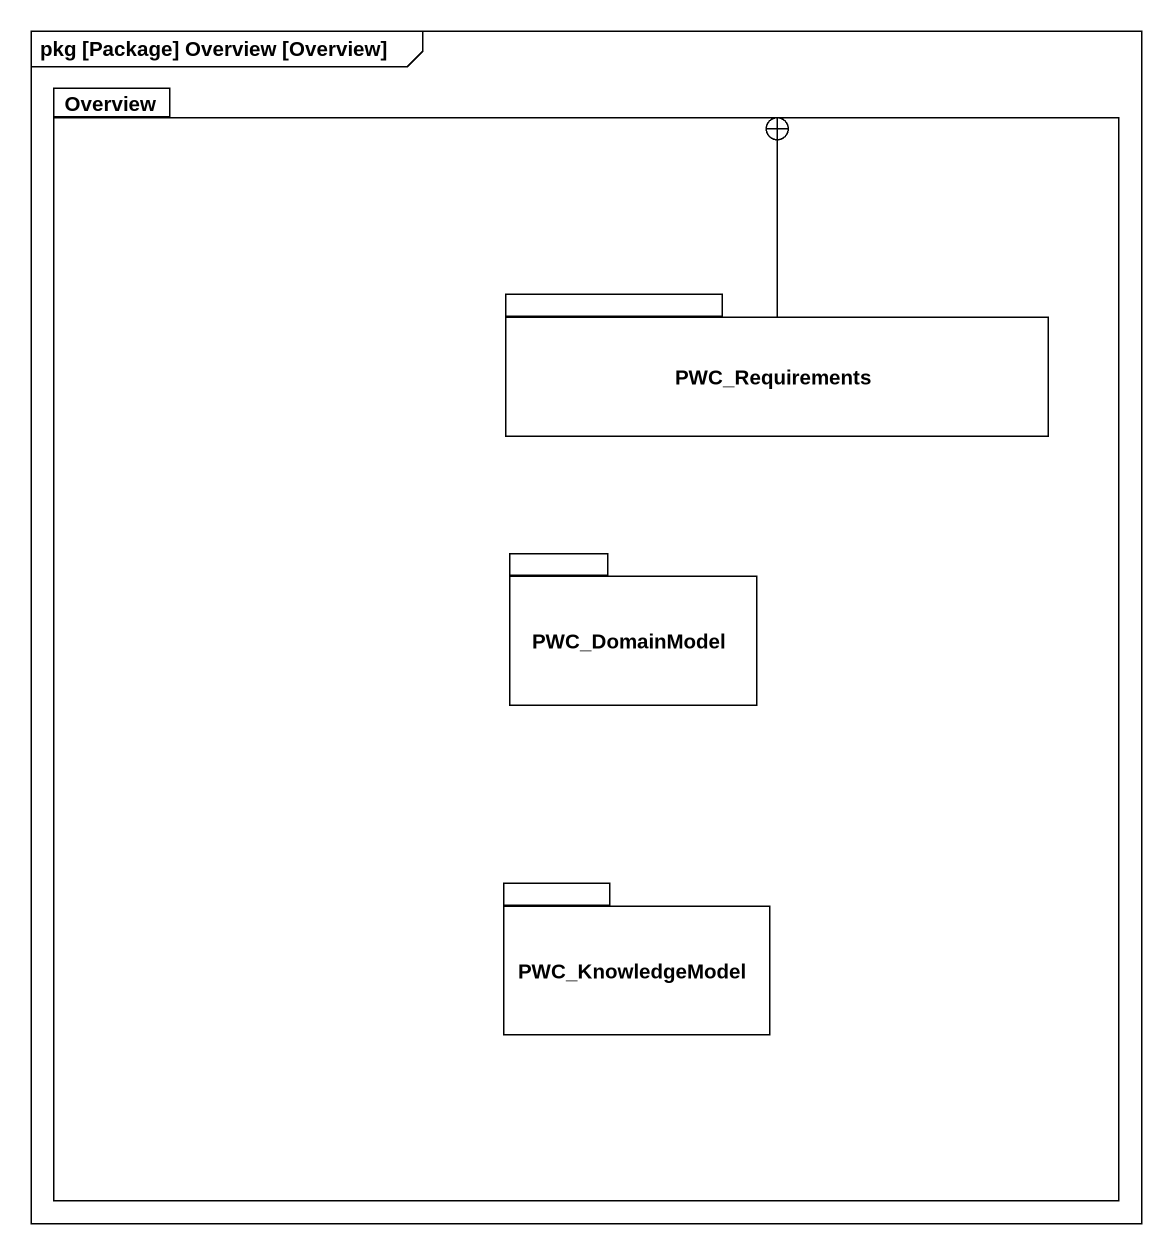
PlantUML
@startuml
mainframe pkg [Package] Overview [Overview]
package Overview {
  package PWC_Requirements {
  }
  package PWC_DomainModel {
  }
  package PWC_KnowledgeModel {
  }
}
PWC_Requirements --+ Overview
@enduml
